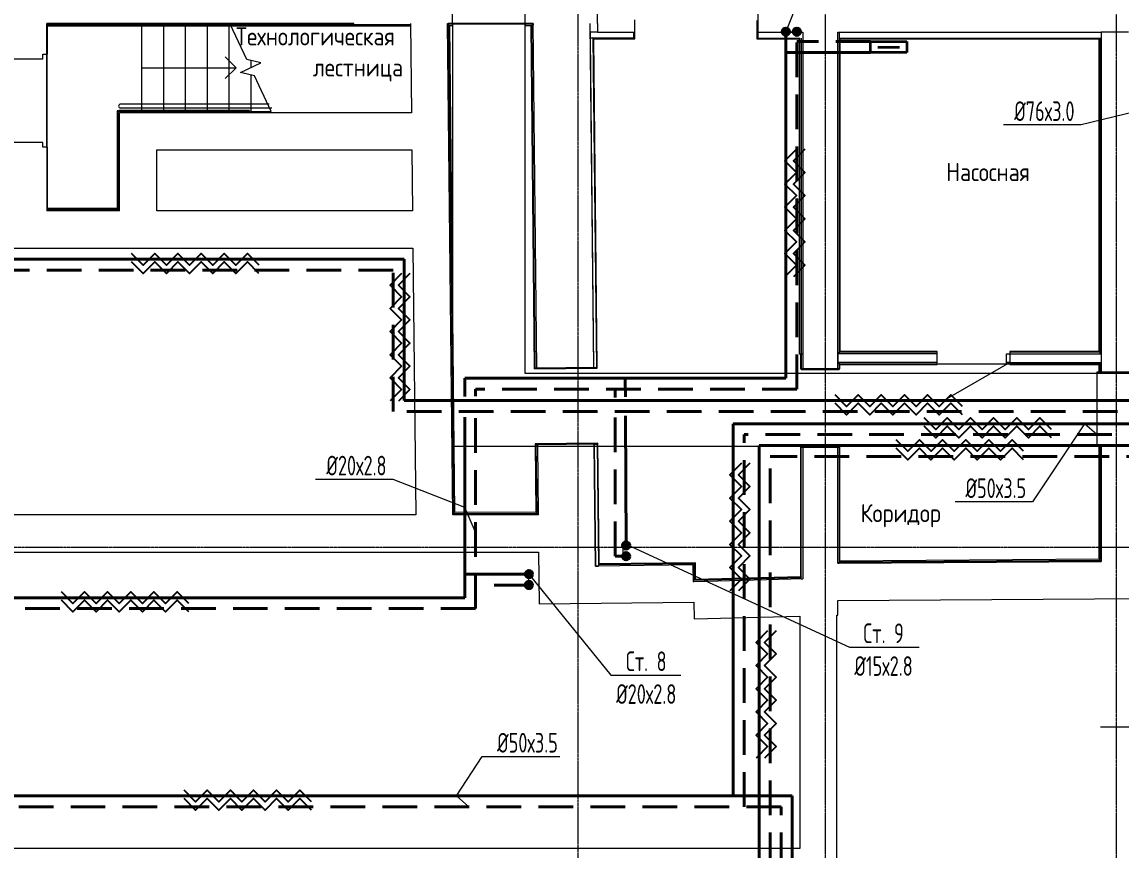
# Model space of a CAD drawing. Header units: millimetres. Extents: x -3929 to 624051, y 52832 to 514950.
# Drawn here: x 203555 to 218658, y 73435 to 84811 of the extents above; entities that cross this region are included whole.
import ezdxf
from ezdxf import colors
from ezdxf.entities.mleader import LeaderData, LeaderLine
from ezdxf.math import Vec2, Vec3

# ---------------------------------------------------------------- set-up
doc = ezdxf.new("R2010")
doc.units = ezdxf.units.MM
for name, pattern in [('ADSK_Линия сетки', [25, 20, -2.5, 0, -2.5]), ('ADSK_Штриховая_ш2 п1', [3, 2, -1]), ('Hidden', [7.14375, 4.7625, -2.38125])]:
    doc.linetypes.add(name, pattern=pattern)
for name, color, linetype, lineweight in [('Двери', 7, 'Continuous', 9), ('Лестницы', 7, 'Continuous', 9), ('Марки помещений', 7, 'Continuous', 20), ('ОВ-ИЗОЛЯЦИЯ', 7, 'Continuous', 25), ('ОВ-О-Оборудование', 32, 'Continuous', 35), ('ОВ-ТЕКСТ', 7, 'Continuous', 25), ('Оси', 253, 'Continuous', 9), ('Пандусы', 7, 'Continuous', 18), ('Перекрытие', 7, 'Continuous', 18), ('Стены внутренние', 7, 'Continuous', 18), ('Стены несущие', 7, 'Continuous', 30), ('Стены отделка', 7, 'Continuous', 30), ('Стены перегородки', 7, 'Continuous', 30), ('Стены штриховка', 7, 'Continuous', 9), ('Стрелки вверх', 7, 'Continuous', 18)]:
    doc.layers.add(name, color=color, linetype=linetype, lineweight=lineweight)
doc.layers.add('Линии', color=7, linetype='Continuous', lineweight=9, true_color=0x00a600)
doc.layers.add('стояки', color=7, linetype='Continuous')
for name, color, linetype, true_color in [('т11.1', 1, 'Continuous', 0xff0000), ('т11.2', 7, 'Continuous', 0x6d366d), ('т21.1', 5, 'Continuous', 0x0000ff), ('т21.2', 7, 'Continuous', 0x004285)]:
    doc.layers.add(name, color=color, linetype=linetype, true_color=true_color)
doc.styles.add('GOST Common_2', font='GOST_Common.ttf', dxfattribs={"width": 0.9, "height": 250})
doc.styles.add('СТИЛЬ', font='simplex.shx', dxfattribs={"width": 0.65})

# ---------------------------------------------------------------- blocks, each defined once
blk = doc.blocks.new('*U2935')
at = {"layer": 'ОВ-О-Оборудование', "color": 32, "ltscale": 0.1, "true_color": 0xcd6928}
for p, q in [((250, 75), (-250, 75)), ((-250, 75), (-250, -75)), ((-150, 0), (150, 0)), ((250, -75), (250, 75)), ((-250, -75), (250, -75))]:
    blk.add_line(p, q, dxfattribs=at)
blk = doc.blocks.new('подвал')
at = {"layer": 'Двери', "color": 8, "lineweight": 5}
blk.add_line((407868.908, -330082.298), (407002.883, -330582.298), dxfattribs=at)
at = {"layer": 'Лестницы', "color": 8, "lineweight": 5}
for p, q in [((395936.739, -325456.303), (395936.739, -326620.627)), ((395936.739, -325456.303), (395936.739, -326620.627)), ((396236.739, -325456.303), (396236.739, -326620.627)), ((396236.739, -325456.303), (396236.739, -326620.627)), ((396536.739, -325456.303), (396536.739, -326620.627)), ((396536.739, -325456.303), (396536.739, -326620.627)), ((396836.739, -325456.303), (396836.739, -326620.627)), ((396836.739, -325456.303), (396836.739, -326620.627)), ((397136.739, -325456.303), (397136.739, -326620.627)), ((397136.739, -325456.303), (397136.739, -326620.627)), ((397383.912, -325919.338), (397156.954, -325432.627)), ((397578.349, -325966.593), (397383.912, -325919.338)), ((397295.128, -326098.661), (397578.349, -325966.593)), ((397436.739, -325932.177), (397436.739, -326032.627)), ((397436.739, -325932.177), (397436.739, -326032.627)), ((397489.566, -326145.915), (397295.128, -326098.661)), ((397436.739, -326133.077), (397436.739, -326632.627)), ((397436.739, -326133.077), (397436.739, -326632.627)), ((397716.523, -326632.627), (397489.566, -326145.915)), ((397421.739, -326632.627), (397436.739, -326632.627)), ((397436.739, -326632.627), (397716.523, -326632.627))]:
    blk.add_line(p, q, dxfattribs=at)
at = {"layer": 'Линии', "color": 8, "lineweight": 5}
for p, q in [((401209.897, -325433.104), (400209.897, -325433.104)), ((400209.897, -325433.104), (400209.897, -331233.104)), ((401209.897, -330233.104), (401209.897, -325433.104)), ((397689.374, -326533.055), (395649.374, -326533.055)), ((397729.374, -326587.627), (395649.374, -326587.627)), ((405526.651, -330233.104), (401209.897, -330233.104)), ((410454.891, -330233.104), (405526.651, -330233.104)), ((400209.897, -331233.104), (405384.223, -331233.104))]:
    blk.add_line(p, q, dxfattribs=at)
blk.add_arc((395649.374, -326560.341), 27.286, 90, 270, dxfattribs=at)
at = {"layer": 'Оси', "color": 8, "linetype": 'ADSK_Линия сетки', "lineweight": 5}
for p, q in [((409336.62, -349917.118), (409336.62, -301342.622)), ((401936.62, -350261.303), (401936.62, -323140.454)), ((405336.62, -349917.118), (405336.62, -323799.303)), ((353372.326, -332620.621), (419602.055, -332620.621))]:
    blk.add_line(p, q, dxfattribs=at)
at = {"layer": 'Пандусы', "color": 8, "lineweight": 5}
for p, q in [((394634.344, -327123.621), (394634.344, -325847.621)), ((409063.908, -330217.321), (409063.908, -331227.321)), ((409093.908, -330217.321), (409063.908, -330217.321)), ((409093.908, -331227.321), (409063.908, -331227.321))]:
    blk.add_line(p, q, dxfattribs=at)
at = {"layer": 'Перекрытие', "color": 8, "lineweight": 5}
for p, q in [((394634.344, -325847.621), (394634.344, -327123.621)), ((407823.908, -330102.298), (407823.908, -329962.298)), ((407823.908, -329962.298), (407868.908, -329962.298)), ((406868.908, -330102.298), (407868.908, -330102.298)), ((407868.908, -330082.298), (407823.908, -330082.298)), ((409063.908, -330217.321), (409093.908, -330217.321)), ((409093.908, -331227.321), (409063.908, -331227.321)), ((405503.456, -332841.058), (405523.456, -332840.923))]:
    blk.add_line(p, q, dxfattribs=at)
at = {"layer": 'Стены внутренние', "color": 8, "lineweight": 5}
for p, q in [((401209.897, -325424.303), (400209.897, -325424.303)), ((409501.046, -325544.303), (409123.908, -325544.303))]:
    blk.add_line(p, q, dxfattribs=at)
at = {"layer": 'Стены несущие', "color": 8, "lineweight": 5}
for p, q in [((400209.897, -325424.303), (400209.897, -324914.303)), ((401209.897, -325424.303), (401209.897, -324914.303)), ((404403.908, -325294.303), (404403.908, -325544.303)), ((394634.344, -325847.621), (394634.344, -325424.303)), ((399631.481, -325424.303), (399644.673, -326652.627)), ((400214.038, -332177.283), (400141.51, -325424.303)), ((400209.897, -325424.303), (400151.511, -325424.303)), ((401318.631, -325424.303), (401209.897, -325424.303)), ((401366.793, -330159.192), (401318.631, -325424.303)), ((402098.671, -325424.303), (402146.753, -330151.258)), ((402203.908, -325424.303), (402203.908, -325544.303)), ((402713.908, -325544.303), (402713.908, -325374.303)), ((402203.908, -325544.303), (402713.908, -325544.303)), ((404403.908, -325544.303), (405023.456, -325544.303)), ((405023.456, -325544.303), (405023.456, -330170.025)), ((405503.456, -330170.025), (405503.456, -325544.303)), ((405503.456, -325544.303), (409123.908, -325544.303)), ((409123.908, -325544.303), (409123.908, -330217.321)), ((393734.344, -325910.621), (394581.344, -325910.621)), ((394581.344, -325910.621), (394581.344, -325847.621)), ((394581.344, -325847.621), (394634.344, -325847.621)), ((399644.673, -326652.627), (395634.807, -326652.627)), ((395634.807, -328000.005), (395634.807, -326652.627)), ((394581.344, -327060.621), (393734.344, -327060.621)), ((394581.344, -327123.621), (394581.344, -327060.621)), ((394634.344, -327123.621), (394581.344, -327123.621)), ((394634.344, -327123.621), (394634.344, -328000.005)), ((396144.807, -328000.005), (396144.807, -327162.627)), ((396144.807, -327162.627), (399650.151, -327162.627)), ((399650.151, -327162.627), (399659.144, -328000.005)), ((395634.807, -328000.005), (394634.344, -328000.005)), ((399659.144, -328000.005), (396144.807, -328000.005)), ((393674.344, -328510.005), (399664.622, -328510.005)), ((399664.622, -328510.005), (399704.008, -332177.283)), ((401366.793, -330159.192), (402146.753, -330151.258)), ((405023.456, -330170.025), (405503.456, -330170.025)), ((409123.908, -330217.321), (409603.908, -330217.321)), ((401377.473, -331209.137), (402157.433, -331201.204)), ((402174.501, -332879.203), (402157.433, -331201.204)), ((401377.473, -331209.137), (401387.321, -332177.283)), ((405023.456, -331245.025), (405023.456, -333055.124)), ((405503.456, -331245.025), (405023.456, -331245.025)), ((405503.456, -332841.163), (405503.456, -331245.025)), ((409123.908, -331227.321), (409123.908, -332818.355)), ((409603.908, -331227.321), (409123.908, -331227.321)), ((399704.008, -332177.283), (374302.055, -332177.283)), ((401387.321, -332177.283), (400214.038, -332177.283)), ((371135.189, -332687.283), (401392.509, -332687.283)), ((401392.509, -332687.283), (401399.738, -333398.059)), ((403517.605, -332863.908), (402174.501, -332879.203)), ((403520.24, -333095.286), (403517.605, -332863.908)), ((409123.908, -332818.355), (405503.456, -332841.163)), ((405023.456, -333055.124), (403520.24, -333095.286)), ((405503.456, -333351.173), (412169.37, -333309.18)), ((401399.738, -333398.059), (403525.045, -333373.856)), ((403525.045, -333373.856), (403531.225, -333605.174)), ((405503.456, -333552.482), (405503.456, -333351.173)), ((403531.225, -333605.174), (404983.788, -333566.366)), ((404983.788, -333566.366), (404983.788, -336760.412)), ((405493.788, -333552.741), (405503.456, -333552.482)), ((405493.788, -345181.657), (405493.788, -333552.741)), ((404983.788, -336760.412), (371135.189, -336760.412))]:
    blk.add_line(p, q, dxfattribs=at)
at = {"layer": 'Стены отделка', "color": 8, "lineweight": 5}
for p, q in [((398854.344, -325424.303), (394634.344, -325424.303)), ((399631.696, -325444.303), (394634.344, -325444.303)), ((394646.344, -325847.621), (394646.344, -325456.303)), ((394646.344, -325456.303), (399631.825, -325456.303)), ((398854.344, -325444.303), (398854.344, -325424.303)), ((400141.51, -325424.303), (400161.509, -325424.088)), ((400151.511, -325424.303), (400151.511, -325444.303)), ((400151.511, -325444.303), (400171.727, -325444.303)), ((400233.824, -332157.273), (400161.509, -325424.088)), ((400243.65, -332141.065), (400171.834, -325454.303)), ((400171.834, -325454.303), (400209.897, -325454.303)), ((400209.897, -325424.303), (400209.897, -325454.303)), ((401209.897, -325424.303), (401209.897, -325454.303)), ((401209.897, -325454.303), (401288.935, -325454.303)), ((401336.897, -330169.496), (401288.935, -325454.303)), ((401298.833, -325444.303), (401318.631, -325444.303)), ((401298.833, -325444.303), (401298.935, -325454.303)), ((401318.834, -325444.3), (401298.836, -325444.504)), ((401318.631, -325424.303), (401318.631, -325444.303)), ((404393.908, -325384.303), (404393.908, -325634.303)), ((402203.908, -325544.303), (402099.892, -325544.303)), ((402099.892, -325544.303), (402099.892, -325624.303)), ((402713.908, -325634.303), (402713.908, -325544.303)), ((405523.456, -325544.303), (405523.456, -329944.303)), ((402703.908, -325624.303), (402099.892, -325624.303)), ((402140.704, -325623.887), (402100.706, -325624.293)), ((402100.706, -325624.293), (402146.753, -330151.258)), ((402140.704, -325623.887), (402186.751, -330150.851)), ((402196.75, -330150.749), (402150.81, -325634.303)), ((402150.81, -325634.303), (402713.908, -325634.303)), ((404393.908, -325634.303), (404973.456, -325634.303)), ((404973.456, -325634.303), (404973.456, -329962.298)), ((404983.456, -329962.298), (404983.456, -325624.303)), ((405003.456, -325624.303), (405003.456, -329962.298)), ((405523.456, -325624.303), (409123.908, -325624.303)), ((405535.456, -329930.298), (405535.456, -325636.303)), ((405535.456, -325636.303), (409091.908, -325636.303)), ((409091.908, -325636.303), (409091.908, -329930.298)), ((409103.908, -325624.303), (409103.908, -329962.298)), ((394634.344, -325847.621), (394646.344, -325847.621)), ((395614.807, -326626.627), (395602.807, -326626.627)), ((395602.807, -326626.627), (395602.807, -327980.005)), ((395614.807, -327980.005), (395614.807, -326626.627)), ((395614.807, -326632.627), (397421.739, -326632.627)), ((397421.739, -326620.627), (395624.807, -326620.627)), ((395624.807, -326620.627), (395624.807, -326632.627)), ((397043.06, -326620.627), (397043.06, -326632.627)), ((397421.739, -326652.627), (397421.739, -326620.627)), ((394646.344, -327123.621), (394634.344, -327123.621)), ((394646.344, -327968.005), (394646.344, -327123.621)), ((394634.344, -327980.005), (395634.807, -327980.005)), ((395634.807, -327968.005), (394646.344, -327968.005)), ((404973.456, -329962.298), (404983.456, -329962.298)), ((404993.456, -329962.298), (405023.456, -329962.298)), ((404993.456, -329962.298), (404993.456, -330169.776)), ((405503.456, -329944.303), (405523.456, -329944.303)), ((405523.456, -329942.298), (405523.908, -329942.298)), ((405523.908, -329942.298), (405523.908, -329962.298)), ((406868.908, -329930.298), (405535.456, -329930.298)), ((406868.908, -329962.298), (406868.908, -329930.298)), ((407868.908, -329930.298), (407868.908, -329962.298)), ((409091.908, -329930.298), (407868.908, -329930.298)), ((405503.908, -330082.298), (405503.908, -330102.298)), ((405533.456, -330102.298), (405503.908, -330102.298)), ((405523.456, -330102.298), (405523.456, -330169.776)), ((405533.456, -330169.776), (405533.456, -330112.298)), ((405533.456, -330112.298), (406868.908, -330112.298)), ((406868.908, -330082.298), (406868.908, -330082.298)), ((406868.908, -330112.298), (406868.908, -330082.298)), ((407868.908, -330082.298), (407868.908, -330112.298)), ((407868.908, -330112.298), (409093.908, -330112.298)), ((409093.908, -330112.298), (409093.908, -330217.321)), ((409103.908, -330082.298), (409103.908, -330112.298)), ((401336.897, -330169.496), (402196.852, -330160.749)), ((402186.751, -330150.851), (401346.794, -330159.395)), ((401366.819, -330161.755), (401346.82, -330161.958)), ((401366.819, -330161.755), (401366.793, -330159.192)), ((402196.852, -330160.749), (402196.75, -330150.749)), ((404993.456, -330169.776), (405023.456, -330169.776)), ((405523.456, -330170.025), (405003.456, -330170.025)), ((405003.456, -330170.025), (405003.456, -330180.025)), ((405003.456, -330180.025), (405523.456, -330180.025)), ((405523.456, -330169.776), (405533.456, -330169.776)), ((405523.456, -330180.025), (405523.456, -330170.025)), ((409623.908, -330217.321), (409093.908, -330217.321)), ((409123.908, -330227.321), (409123.908, -330217.321)), ((409123.908, -330227.321), (409633.908, -330227.321)), ((402207.328, -331190.696), (401347.373, -331199.443)), ((401347.373, -331199.443), (401356.992, -332145.118)), ((401357.474, -331209.341), (402197.431, -331200.797)), ((402197.431, -331200.797), (402214.499, -332878.796)), ((402224.193, -332848.635), (402207.328, -331190.696)), ((401357.5, -331211.904), (401357.474, -331209.341)), ((401377.499, -331211.7), (401357.5, -331211.904)), ((402197.523, -331209.83), (402157.525, -331210.237)), ((402157.525, -331210.237), (402174.501, -332879.203)), ((405023.456, -331244.776), (404993.456, -331244.776)), ((404993.456, -331244.776), (404993.456, -333025.915)), ((405523.456, -331235.025), (405003.456, -331235.025)), ((405003.456, -331235.025), (405003.456, -331244.776)), ((405003.456, -331245.025), (405523.456, -331245.025)), ((405023.456, -331245.025), (405023.456, -331244.776)), ((405503.456, -331244.776), (405503.456, -331245.025)), ((405533.456, -331244.776), (405503.456, -331244.776)), ((405523.456, -331244.776), (405523.456, -331235.025)), ((405533.456, -332810.855), (405533.456, -331244.776)), ((409093.908, -331227.321), (409093.908, -332786.887)), ((409093.908, -331227.321), (409123.908, -331227.321)), ((409613.908, -331217.321), (409103.908, -331217.321)), ((409103.908, -331217.321), (409103.908, -331227.321)), ((400213.825, -332157.488), (400233.824, -332157.273)), ((400233.757, -332151.029), (401387.455, -332155.229)), ((400233.928, -332151.03), (400233.855, -332171.029)), ((400233.855, -332171.029), (401387.383, -332175.229)), ((401356.992, -332145.118), (400243.65, -332141.065)), ((401367.295, -332174.835), (401366.993, -332145.155)), ((401387.294, -332174.632), (401367.295, -332174.835)), ((401387.383, -332175.229), (401387.455, -332155.229)), ((402214.295, -332858.749), (403537.605, -332843.679)), ((402214.483, -332858.747), (402214.711, -332878.745)), ((403547.605, -332833.564), (402224.193, -332848.635)), ((403517.605, -332863.908), (403517.605, -333095.356)), ((403537.605, -333074.815), (403537.605, -332843.679)), ((403547.605, -333064.544), (403547.605, -332833.564)), ((405503.456, -332830.99), (405523.456, -332830.99)), ((405523.456, -332820.923), (409123.908, -332796.685)), ((405523.456, -332840.923), (409123.908, -332816.685)), ((405523.456, -332830.99), (405523.456, -332840.923)), ((409093.908, -332786.887), (405533.456, -332810.855)), ((409103.908, -332796.82), (409103.908, -332786.819)), ((409103.908, -332796.685), (409123.908, -332796.685)), ((402174.501, -332879.203), (402214.499, -332878.796)), ((403517.605, -333095.356), (403520.24, -333095.286)), ((404993.456, -333025.915), (403547.605, -333064.544)), ((405003.456, -333025.648), (405003.456, -333035.652)), ((405003.456, -333055.124), (405023.456, -333055.124)), ((405003.456, -333055.659), (405003.456, -333055.124))]:
    blk.add_line(p, q, dxfattribs=at)
at = {"layer": 'Стены перегородки', "color": 8, "lineweight": 5}
for p, q in [((405503.908, -329962.298), (405503.908, -330082.298)), ((406868.908, -329962.298), (405503.908, -329962.298)), ((406868.908, -330082.298), (406868.908, -329962.298)), ((407868.908, -329962.298), (407868.908, -330082.298)), ((407868.908, -329962.298), (409123.908, -329962.298)), ((406868.908, -330082.298), (405503.908, -330082.298)), ((407868.908, -330082.298), (409123.908, -330082.298))]:
    blk.add_line(p, q, dxfattribs=at)
at = {"layer": 'Стены штриховка', "color": 8, "lineweight": 5}
for p, q in [((402203.908, -325424.303), (402203.908, -324914.303)), ((394644.344, -325847.621), (394644.344, -325454.303)), ((394644.344, -325454.303), (399631.803, -325454.303)), ((400171.727, -325444.303), (400209.897, -325444.303)), ((401209.897, -325444.303), (401298.833, -325444.303)), ((401346.82, -330161.958), (401298.935, -325454.303)), ((402703.908, -325624.303), (402703.908, -325544.303)), ((404403.908, -325544.303), (404403.908, -325624.303)), ((404403.908, -325624.303), (404983.456, -325624.303)), ((405533.456, -329932.298), (405533.456, -325634.303)), ((405533.456, -325634.303), (409093.908, -325634.303)), ((409093.908, -325634.303), (409093.908, -329932.298)), ((395604.807, -326626.627), (395604.807, -327980.005)), ((397421.739, -326622.627), (395624.807, -326622.627)), ((394644.344, -327970.005), (394644.344, -327123.621)), ((395634.807, -327970.005), (394644.344, -327970.005)), ((405003.456, -329962.298), (405003.456, -330169.776)), ((406868.908, -329942.298), (405523.908, -329942.298)), ((406868.908, -329932.298), (405533.456, -329932.298)), ((409093.908, -329932.298), (407868.908, -329932.298)), ((409103.908, -329942.298), (407868.908, -329942.298)), ((405533.456, -330102.298), (406868.908, -330102.298)), ((407868.908, -330102.298), (409103.908, -330102.298)), ((409103.908, -330112.298), (409103.908, -330217.321)), ((401357.5, -331211.904), (401366.993, -332145.155)), ((405003.456, -333025.648), (405003.456, -331244.776)), ((405523.456, -331244.776), (405523.456, -332820.923)), ((409103.908, -331227.321), (409103.908, -332786.819)), ((403537.605, -333074.815), (405003.456, -333035.652))]:
    blk.add_line(p, q, dxfattribs=at)
at = {"layer": 'Стрелки вверх', "color": 8, "lineweight": 5}
for p, q in [((397236.739, -326032.627), (397086.739, -325882.627)), ((395936.739, -326032.627), (396236.739, -326032.627)), ((396236.739, -326032.627), (396536.739, -326032.627)), ((396536.739, -326032.627), (396836.739, -326032.627)), ((396836.739, -326032.627), (397136.739, -326032.627)), ((397236.739, -326032.627), (397086.739, -326182.627)), ((397136.739, -326032.627), (397236.739, -326032.627))]:
    blk.add_line(p, q, dxfattribs=at)
at = {"layer": 'Марки помещений', "color": 8, "lineweight": 5, "style": 'GOST Common_2', "width": 0.9}
for s, p in [('Технологическая', (397233.895, -325726.758)), ('лестница', (398291.395, -326152.91)), ('Насосная', (406994.438, -327590.541)), ('Коридор', (405818.137, -332277.515))]:
    blk.add_text(s, height=250, dxfattribs=at).set_placement(p)

msp = doc.modelspace()

# ---------------------------------------------------------------- hatches: boundary and pattern name
at = {"layer": 'т11.1', "lineweight": 40}
h = msp.add_hatch(color=256, dxfattribs=at)
h.dxf.hatch_style = 1
h.paths.add_polyline_path([(214002.523, 84677.461, 1), (214102.523, 84677.461, 1)])
h = msp.add_hatch(color=256, dxfattribs=at)
h.dxf.hatch_style = 1
h.paths.add_polyline_path([(211806.514, 77620.365, 1), (211906.514, 77620.365, 1)])
h = msp.add_hatch(color=256, dxfattribs=at)
h.dxf.hatch_style = 1
h.paths.add_polyline_path([(210471.799, 77225.544, 1), (210571.799, 77225.544, 1)])
at = {"layer": 'т21.1', "linetype": 'ADSK_Штриховая_ш2 п1', "lineweight": 40, "ltscale": 50}
h = msp.add_hatch(color=256, dxfattribs=at)
h.dxf.hatch_style = 1
h.paths.add_polyline_path([(214152.523, 84677.461, 1), (214252.523, 84677.461, 1)])
h = msp.add_hatch(color=256, dxfattribs=at)
h.dxf.hatch_style = 1
h.paths.add_polyline_path([(211806.514, 77470.365, 1), (211906.514, 77470.365, 1)])
h = msp.add_hatch(color=256, dxfattribs=at)
h.dxf.hatch_style = 1
h.paths.add_polyline_path([(210471.799, 77075.544, 1), (210571.799, 77075.544, 1)])

# ---------------------------------------------------------------- linework, layer by layer
at = {"layer": 'ОВ-ИЗОЛЯЦИЯ', "color": 7, "linetype": 'ByBlock'}
for points in [[(214199.085, 83062.032), (214039.986, 82902.933), (214199.085, 82743.834), (214039.986, 82584.735), (214199.085, 82425.636), (214039.986, 82266.537), (214199.085, 82107.438), (214039.986, 81948.339), (214199.085, 81789.24), (214039.986, 81630.141), (214199.085, 81471.042), (214039.986, 81311.943)], [(214314.025, 83061.884), (214154.926, 82902.785), (214314.025, 82743.686), (214154.926, 82584.587), (214314.025, 82425.488), (214154.926, 82266.389), (214314.025, 82107.29), (214154.926, 81948.191), (214314.025, 81789.092), (214154.926, 81629.993), (214314.025, 81470.894), (214154.926, 81311.795)], [(206812.132, 81470.824), (206653.033, 81629.923), (206493.934, 81470.824), (206334.834, 81629.923), (206175.735, 81470.824), (206016.636, 81629.923), (205857.537, 81470.824), (205698.438, 81629.923), (205539.339, 81470.824), (205380.24, 81629.923), (205221.141, 81470.824), (205062.042, 81629.923)], [(206811.983, 81355.883), (206652.884, 81514.982), (206493.785, 81355.883), (206334.686, 81514.982), (206175.587, 81355.883), (206016.488, 81514.982), (205857.389, 81355.883), (205698.29, 81514.982), (205539.191, 81355.883), (205380.092, 81514.982), (205220.993, 81355.883), (205061.894, 81514.982)], [(208771.708, 81354.003), (208612.609, 81194.904), (208771.708, 81035.804), (208612.609, 80876.705), (208771.708, 80717.606), (208612.609, 80558.507), (208771.708, 80399.408), (208612.609, 80240.309), (208771.708, 80081.21), (208612.609, 79922.111), (208771.708, 79763.012), (208612.609, 79603.913)], [(208886.649, 81353.854), (208727.55, 81194.755), (208886.649, 81035.656), (208727.55, 80876.557), (208886.649, 80717.458), (208727.55, 80558.359), (208886.649, 80399.26), (208727.55, 80240.161), (208886.649, 80081.062), (208727.55, 79921.963), (208886.649, 79762.864), (208727.55, 79603.765)], [(216477.765, 79529.135), (216318.666, 79688.234), (216159.567, 79529.135), (216000.468, 79688.234), (215841.369, 79529.135), (215682.27, 79688.234), (215523.171, 79529.135), (215364.072, 79688.234), (215204.972, 79529.135), (215045.873, 79688.234), (214886.774, 79529.135), (214727.675, 79688.234)], [(216477.616, 79414.194), (216318.517, 79573.293), (216159.418, 79414.194), (216000.319, 79573.293), (215841.22, 79414.194), (215682.121, 79573.293), (215523.022, 79414.194), (215363.923, 79573.293), (215204.824, 79414.194), (215045.725, 79573.293), (214886.626, 79414.194), (214727.527, 79573.293)], [(217702.68, 79212.565), (217543.581, 79371.664), (217384.482, 79212.565), (217225.383, 79371.664), (217066.284, 79212.565), (216907.185, 79371.664), (216748.086, 79212.565), (216588.987, 79371.664), (216429.888, 79212.565), (216270.788, 79371.664), (216111.689, 79212.565), (215952.59, 79371.664)], [(217702.531, 79097.625), (217543.432, 79256.724), (217384.333, 79097.625), (217225.234, 79256.724), (217066.135, 79097.625), (216907.036, 79256.724), (216747.937, 79097.625), (216588.838, 79256.724), (216429.739, 79097.625), (216270.64, 79256.724), (216111.541, 79097.625), (215952.442, 79256.724)], [(217319.557, 78912.565), (217160.458, 79071.664), (217001.359, 78912.565), (216842.26, 79071.664), (216683.161, 78912.565), (216524.062, 79071.664), (216364.963, 78912.565), (216205.864, 79071.664), (216046.765, 78912.565), (215887.666, 79071.664), (215728.567, 78912.565), (215569.468, 79071.664)], [(217319.409, 78797.625), (217160.31, 78956.724), (217001.211, 78797.625), (216842.112, 78956.724), (216683.013, 78797.625), (216523.914, 78956.724), (216364.815, 78797.625), (216205.716, 78956.724), (216046.617, 78797.625), (215887.518, 78956.724), (215728.419, 78797.625), (215569.32, 78956.724)], [(213443.306, 78747.865), (213284.207, 78588.766), (213443.306, 78429.667), (213284.207, 78270.568), (213443.306, 78111.469), (213284.207, 77952.37), (213443.306, 77793.271), (213284.207, 77634.172), (213443.306, 77475.073), (213284.207, 77315.974), (213443.306, 77156.875), (213284.207, 76997.776)], [(213558.247, 78747.716), (213399.148, 78588.617), (213558.247, 78429.518), (213399.148, 78270.419), (213558.247, 78111.32), (213399.148, 77952.221), (213558.247, 77793.122), (213399.148, 77634.023), (213558.247, 77474.924), (213399.148, 77315.825), (213558.247, 77156.726), (213399.148, 76997.627)], [(205846.135, 76821.12), (205687.036, 76980.219), (205527.937, 76821.12), (205368.838, 76980.219), (205209.739, 76821.12), (205050.64, 76980.219), (204891.541, 76821.12), (204732.442, 76980.219), (204573.343, 76821.12), (204414.244, 76980.219), (204255.145, 76821.12), (204096.046, 76980.219)], [(205845.986, 76706.18), (205686.887, 76865.279), (205527.788, 76706.18), (205368.689, 76865.279), (205209.59, 76706.18), (205050.491, 76865.279), (204891.392, 76706.18), (204732.293, 76865.279), (204573.194, 76706.18), (204414.095, 76865.279), (204254.996, 76706.18), (204095.897, 76865.279)], [(213801.849, 76446.32), (213642.75, 76287.221), (213801.849, 76128.122), (213642.75, 75969.023), (213801.849, 75809.924), (213642.75, 75650.825), (213801.849, 75491.726), (213642.75, 75332.627), (213801.849, 75173.528), (213642.75, 75014.429), (213801.849, 74855.33), (213642.75, 74696.231)], [(213916.79, 76446.171), (213757.691, 76287.072), (213916.79, 76127.973), (213757.691, 75968.874), (213916.79, 75809.775), (213757.691, 75650.676), (213916.79, 75491.577), (213757.691, 75332.478), (213916.79, 75173.379), (213757.691, 75014.28), (213916.79, 74855.181), (213757.691, 74696.082)], [(207532.017, 74097.654), (207372.918, 74256.753), (207213.819, 74097.654), (207054.72, 74256.753), (206895.621, 74097.654), (206736.522, 74256.753), (206577.423, 74097.654), (206418.324, 74256.753), (206259.225, 74097.654), (206100.126, 74256.753), (205941.027, 74097.654), (205781.928, 74256.753)], [(207531.868, 73982.713), (207372.769, 74141.812), (207213.67, 73982.713), (207054.571, 74141.812), (206895.472, 73982.713), (206736.373, 74141.812), (206577.274, 73982.713), (206418.175, 74141.812), (206259.076, 73982.713), (206099.977, 74141.812), (205940.878, 73982.713), (205781.779, 74141.812)]]:
    msp.add_lwpolyline(points, dxfattribs=at)
at = {"layer": 'т11.1', "lineweight": 40}
for p, q in [((214052.523, 79916.674), (214052.523, 84677.461)), ((215215.654, 84391.231), (214052.523, 84391.231)), ((214052.523, 79916.674), (209638.66, 79916.674)), ((209638.66, 79666.408), (209638.66, 79916.674)), ((211846.797, 79663.23), (211845.592, 79916.674)), ((209638.66, 76900.67), (209638.66, 79383.747)), ((211856.514, 77620.365), (211848.047, 79400.356)), ((226955.492, 79292.115), (213328.697, 79292.115)), ((213328.697, 74177.203), (213328.697, 79292.115)), ((210521.799, 77225.544), (209638.66, 77225.544)), ((209638.66, 76900.67), (182957.724, 76900.67)), ((214137.241, 74177.203), (173205.017, 74177.203)), ((214137.241, 67484.585), (214137.241, 74177.203))]:
    msp.add_line(p, q, dxfattribs=at)
at = {"layer": 'т11.1', "color": 233, "lineweight": 40}
for p in [(220486.272, 78992.115), (213687.241, 67484.585)]:
    msp.add_line(p, (213687.241, 78992.115), dxfattribs=at)
at = {"layer": 'т11.1', "lineweight": 40}
for centre in [(214052.523, 84677.461), (211856.514, 77620.365), (210521.799, 77225.544)]:
    msp.add_circle(centre, 50, dxfattribs=at)
at = {"layer": 'т11.2', "lineweight": 40}
for p, q in [((208807.099, 81550.373), (198480.638, 81550.373)), ((208807.099, 79608.685), (208807.099, 81550.373)), ((219886.272, 79608.685), (208807.099, 79608.685))]:
    msp.add_line(p, q, dxfattribs=at)
at = {"layer": 'т21.1', "linetype": 'Hidden', "lineweight": 40, "ltscale": 100}
for p, q in [((214202.523, 79766.674), (214202.523, 84677.461)), ((215215.654, 84541.231), (214202.523, 84541.231)), ((214202.523, 79766.674), (209788.66, 79766.674)), ((209788.66, 79669.415), (209788.66, 79766.674)), ((211706.514, 79651.261), (211706.514, 79766.674)), ((209788.66, 76750.67), (209788.66, 79392.769)), ((211706.514, 77470.365), (211706.514, 79391.452)), ((227105.492, 79142.115), (213478.697, 79142.115)), ((213478.697, 74027.203), (213478.697, 79142.115)), ((211856.514, 77470.365), (211706.514, 77470.365)), ((210521.799, 77075.544), (209788.66, 77075.544)), ((209788.66, 76750.67), (182807.724, 76750.67)), ((213987.241, 74027.203), (173055.017, 74027.203)), ((213987.241, 67484.585), (213987.241, 74027.203))]:
    msp.add_line(p, q, dxfattribs=at)
at = {"layer": 'т21.1', "color": 165, "linetype": 'Hidden', "lineweight": 40, "ltscale": 100, "true_color": 0x5e67af}
for p in [(220636.272, 78842.115), (213837.241, 67484.585)]:
    msp.add_line(p, (213837.241, 78842.115), dxfattribs=at)
at = {"layer": 'т21.1', "lineweight": 40, "ltscale": 50}
for centre in [(214202.523, 84677.461), (211856.514, 77470.365), (210521.799, 77075.544)]:
    msp.add_circle(centre, 50, dxfattribs=at)
at = {"layer": 'т21.2', "linetype": 'Hidden', "lineweight": 40, "ltscale": 100}
for p, q in [((208657.099, 81400.373), (198330.638, 81400.373)), ((208657.099, 79458.685), (208657.099, 81400.373)), ((220036.272, 79458.685), (208657.099, 79458.685))]:
    msp.add_line(p, q, dxfattribs=at)

# ---------------------------------------------------------------- block references
at = {"layer": 'ОВ-О-Оборудование', "ltscale": 10, "xscale": -1, "rotation": 180}
msp.add_blockref('*U2935', (215465.654, 84466.231), dxfattribs=at)
at = {"layer": 'стояки', "color": 5, "lineweight": 40}
msp.add_blockref('подвал', (-190738.98, 410215.433), dxfattribs=at)

# ---------------------------------------------------------------- leaders
at = {"layer": 'ОВ-ТЕКСТ', "color": 7}
ml = msp.add_multileader_mtext('Standard', dxfattribs=at)
ml.set_content('\\A1;Ст. 10^J%%C20х2.8 ', color=7, style='СТИЛЬ')
ml.set_leader_properties(color=7, lineweight=18)
ml.build(insert=Vec2(0, 0))
ml.multileader.update_dxf_attribs({"text_left_attachment_type": 6, "text_right_attachment_type": 6, "dogleg_length": 0.36, "arrow_head_size": 0.126})
ctx = ml.context
ctx.base_point, ctx.char_height, ctx.arrow_head_size, ctx.landing_gap_size, ctx.plane_origin = Vec3(214736.998, 86423.654), 270, 0.126, 0.063, Vec3(217706.474, 82152.107)
ctx.left_attachment, ctx.right_attachment, ctx.text_align_type = 6, 6, 1
notes = []
notes.append((ctx, [(0, (1, 1, 0), (214736.746, 86423.654), (1, 0), 0.252, [(0, [(214202.523, 84671.13), (214052.523, 84671.13)], 0, [])])]))
ctx.mtext.insert, ctx.mtext.width, ctx.mtext.alignment, ctx.mtext.flow_direction = Vec3(215221.775, 86747.654), 1404.14984, 2, 5
ml = msp.add_multileader_mtext('Standard', dxfattribs=at)
ml.set_content('\\A1; %%C76х3.0  ', color=7, style='СТИЛЬ')
ml.set_leader_properties(color=7, lineweight=18)
ml.build(insert=Vec2(0, 0))
ml.multileader.update_dxf_attribs({"text_left_attachment_type": 6, "text_right_attachment_type": 6, "dogleg_length": 0.36, "arrow_head_size": 0.126})
ctx = ml.context
ctx.base_point, ctx.char_height, ctx.arrow_head_size, ctx.landing_gap_size, ctx.plane_origin = Vec3(216982.459, 83396.851), 270, 0.126, 0.063, Vec3(233775.896, 86485.944)
ctx.left_attachment, ctx.right_attachment, ctx.text_align_type = 6, 6, 1
notes.append((ctx, [(1, (1, 1, 0), (218111.051, 83396.851), (-1, 0), 0.252, [(1, [(220186.272, 84151.179), (220336.272, 83936.194)], 0, [])])]))
ctx.mtext.insert, ctx.mtext.width, ctx.mtext.alignment, ctx.mtext.flow_direction = Vec3(217546.629, 83720.851), 4851.61703, 2, 5
ml = msp.add_multileader_mtext('Standard', dxfattribs=at)
ml.set_content('\\A1; %%C50х3.5  ', color=7, style='СТИЛЬ')
ml.set_leader_properties(color=7, lineweight=18)
ml.build(insert=Vec2(0, 0))
ml.multileader.update_dxf_attribs({"text_left_attachment_type": 6, "text_right_attachment_type": 6, "dogleg_length": 0.36, "arrow_head_size": 0.126})
ctx = ml.context
ctx.base_point, ctx.char_height, ctx.arrow_head_size, ctx.landing_gap_size, ctx.plane_origin = Vec3(216315.145, 78216.951), 270, 0.126, 0.063, Vec3(233108.582, 81306.044)
ctx.left_attachment, ctx.right_attachment, ctx.text_align_type = 6, 6, 1
notes.append((ctx, [(1, (1, 1, 0), (217443.737, 78216.951), (-1, 0), 0.252, [(1, [(218324.928, 79142.115), (218155.973, 79292.115)], 0, [])])]))
ctx.mtext.insert, ctx.mtext.width, ctx.mtext.alignment, ctx.mtext.flow_direction = Vec3(216879.315, 78540.951), 4851.61703, 2, 5
ml = msp.add_multileader_mtext('Standard', dxfattribs=at)
ml.set_content('\\A1; %%C25х2.8  ', color=7, style='СТИЛЬ')
ml.set_leader_properties(color=7, lineweight=18)
ml.build(insert=Vec2(0, 0))
ml.multileader.update_dxf_attribs({"text_left_attachment_type": 6, "text_right_attachment_type": 6, "dogleg_length": 0.36, "arrow_head_size": 0.126})
ctx = ml.context
ctx.base_point, ctx.char_height, ctx.arrow_head_size, ctx.landing_gap_size, ctx.plane_origin = Vec3(219556.811, 78216.951), 270, 0.126, 0.063, Vec3(236350.248, 81306.044)
ctx.left_attachment, ctx.right_attachment, ctx.text_align_type = 6, 6, 1
notes.append((ctx, [(1, (1, 1, 0), (220685.403, 78216.951), (-1, 0), 0.252, [(1, [(221566.594, 79142.115), (221397.639, 79292.115)], 0, [])])]))
ctx.mtext.insert, ctx.mtext.width, ctx.mtext.alignment, ctx.mtext.flow_direction = Vec3(220120.981, 78540.951), 4851.61703, 2, 5
ml = msp.add_multileader_mtext('Standard', dxfattribs=at)
ml.set_content('\\A1; %%C20х2.8  ', color=7, style='СТИЛЬ')
ml.set_leader_properties(color=7, lineweight=18)
ml.build(insert=Vec2(0, 0))
ml.multileader.update_dxf_attribs({"text_left_attachment_type": 6, "text_right_attachment_type": 6, "dogleg_length": 0.36, "arrow_head_size": 0.126})
ctx = ml.context
ctx.base_point, ctx.char_height, ctx.arrow_head_size, ctx.landing_gap_size, ctx.plane_origin = Vec3(207528.932, 78527.24), 270, 0.126, 0.063, Vec3(222129.03, 80359.931)
ctx.left_attachment, ctx.right_attachment, ctx.text_align_type = 6, 6, 1
notes.append((ctx, [(1, (1, 1, 0), (208657.524, 78527.24), (-1, 0), 0.252, [(0, [(209788.66, 77801.78), (209638.66, 78142.209)], 0, [])])]))
ctx.mtext.insert, ctx.mtext.width, ctx.mtext.alignment, ctx.mtext.flow_direction = Vec3(208093.102, 78851.24), 4851.61703, 2, 5
ml = msp.add_multileader_mtext('Standard', dxfattribs=at)
ml.set_content('\\A1;Ст. 9^J%%C15х2.8 ', color=7, style='СТИЛЬ')
ml.set_leader_properties(color=7, lineweight=18)
ml.build(insert=Vec2(0, 0))
ml.multileader.update_dxf_attribs({"text_left_attachment_type": 6, "text_right_attachment_type": 6, "dogleg_length": 0.36, "arrow_head_size": 0.126})
ctx = ml.context
ctx.base_point, ctx.char_height, ctx.arrow_head_size, ctx.landing_gap_size, ctx.plane_origin = Vec3(214926.753, 76223.449), 270, 0.126, 0.063, Vec3(215320.564, 75223.898)
ctx.left_attachment, ctx.right_attachment, ctx.text_align_type = 6, 6, 1
notes.append((ctx, [(0, (1, 1, 0), (214926.501, 76223.449), (1, 0), 0.252, [(0, [(211816.613, 77506.615), (211816.613, 77656.615)], 0, [])])]))
ctx.mtext.insert, ctx.mtext.width, ctx.mtext.alignment, ctx.mtext.flow_direction = Vec3(215394.816, 76547.449), 1404.14984, 2, 5
ml = msp.add_multileader_mtext('Standard', dxfattribs=at)
ml.set_content('\\A1;Ст. 8^J%%C20х2.8 ', color=7, style='СТИЛЬ')
ml.set_leader_properties(color=7, lineweight=18)
ml.build(insert=Vec2(0, 0))
ml.multileader.update_dxf_attribs({"text_left_attachment_type": 6, "text_right_attachment_type": 6, "dogleg_length": 0.36, "arrow_head_size": 0.126})
ctx = ml.context
ctx.base_point, ctx.char_height, ctx.arrow_head_size, ctx.landing_gap_size, ctx.plane_origin = Vec3(211649.018, 75838.776), 270, 0.126, 0.063, Vec3(214025.75, 74792.828)
ctx.left_attachment, ctx.right_attachment, ctx.text_align_type = 6, 6, 1
notes.append((ctx, [(0, (1, 1, 0), (211648.766, 75838.776), (1, 0), 0.252, [(0, [(210521.799, 77075.544), (210521.799, 77225.544)], 0, [])])]))
ctx.mtext.insert, ctx.mtext.width, ctx.mtext.alignment, ctx.mtext.flow_direction = Vec3(212133.795, 76162.776), 1404.14984, 2, 5
ml = msp.add_multileader_mtext('Standard', dxfattribs=at)
ml.set_content('\\A1;Подъем на первый этаж %%C15х2.8 ', color=7, style='СТИЛЬ')
ml.set_leader_properties(color=7, lineweight=18)
ml.build(insert=Vec2(0, 0))
ml.multileader.update_dxf_attribs({"text_left_attachment_type": 6, "text_right_attachment_type": 6, "dogleg_length": 0.36, "arrow_head_size": 0.126})
ctx = ml.context
ctx.base_point, ctx.char_height, ctx.arrow_head_size, ctx.landing_gap_size, ctx.plane_origin = Vec3(218757.081, 75121.951), 270, 0.126, 0.063, Vec3(229469.98, 67908.665)
ctx.left_attachment, ctx.right_attachment, ctx.text_align_type = 6, 6, 1
notes.append((ctx, [(1, (1, 1, 0), (221306.387, 75121.951), (-1, 0), 0.252, [(0, [(222386.805, 73693.984), (222233.607, 73697.401)], 0, [])])]))
ctx.mtext.insert, ctx.mtext.width, ctx.mtext.defined_height, ctx.mtext.alignment, ctx.mtext.flow_direction = Vec3(220031.608, 75445.951), 2900.40337, 1165.442, 2, 5
ml = msp.add_multileader_mtext('Standard', dxfattribs=at)
ml.set_content('\\A1; %%C50х3.5  ', color=7, style='СТИЛЬ')
ml.set_leader_properties(color=7, lineweight=18)
ml.build(insert=Vec2(0, 0))
ml.multileader.update_dxf_attribs({"text_left_attachment_type": 6, "text_right_attachment_type": 6, "dogleg_length": 0.36, "arrow_head_size": 0.126})
ctx = ml.context
ctx.base_point, ctx.char_height, ctx.arrow_head_size, ctx.landing_gap_size, ctx.plane_origin = Vec3(209879.013, 74719.252), 270, 0.126, 0.063, Vec3(224479.111, 76191.132)
ctx.left_attachment, ctx.right_attachment, ctx.text_align_type = 6, 6, 1
notes.append((ctx, [(0, (1, 1, 0), (209878.761, 74719.252), (1, 0), 0.252, [(1, [(209695.457, 74027.203), (209526.502, 74177.203)], 0, [])])]))
ctx.mtext.insert, ctx.mtext.width, ctx.mtext.alignment, ctx.mtext.flow_direction = Vec3(210443.183, 75043.252), 4851.61703, 2, 5
for ctx, leaders in notes:
    for number, flags, end, landing, length, lines in leaders:
        leader = LeaderData()
        leader.index, (leader.has_last_leader_line, leader.has_dogleg_vector, leader.attachment_direction) = number, flags
        leader.last_leader_point, leader.dogleg_vector, leader.dogleg_length = Vec3(end), Vec3(landing), length
        for number, points, colour, breaks in lines:
            line = LeaderLine()
            line.index, line.vertices, line.color, line.breaks = number, Vec3.list(points), colors.encode_raw_color(colour), breaks
            leader.lines.append(line)
        ctx.leaders.append(leader)

doc.saveas('drawing.dxf')
